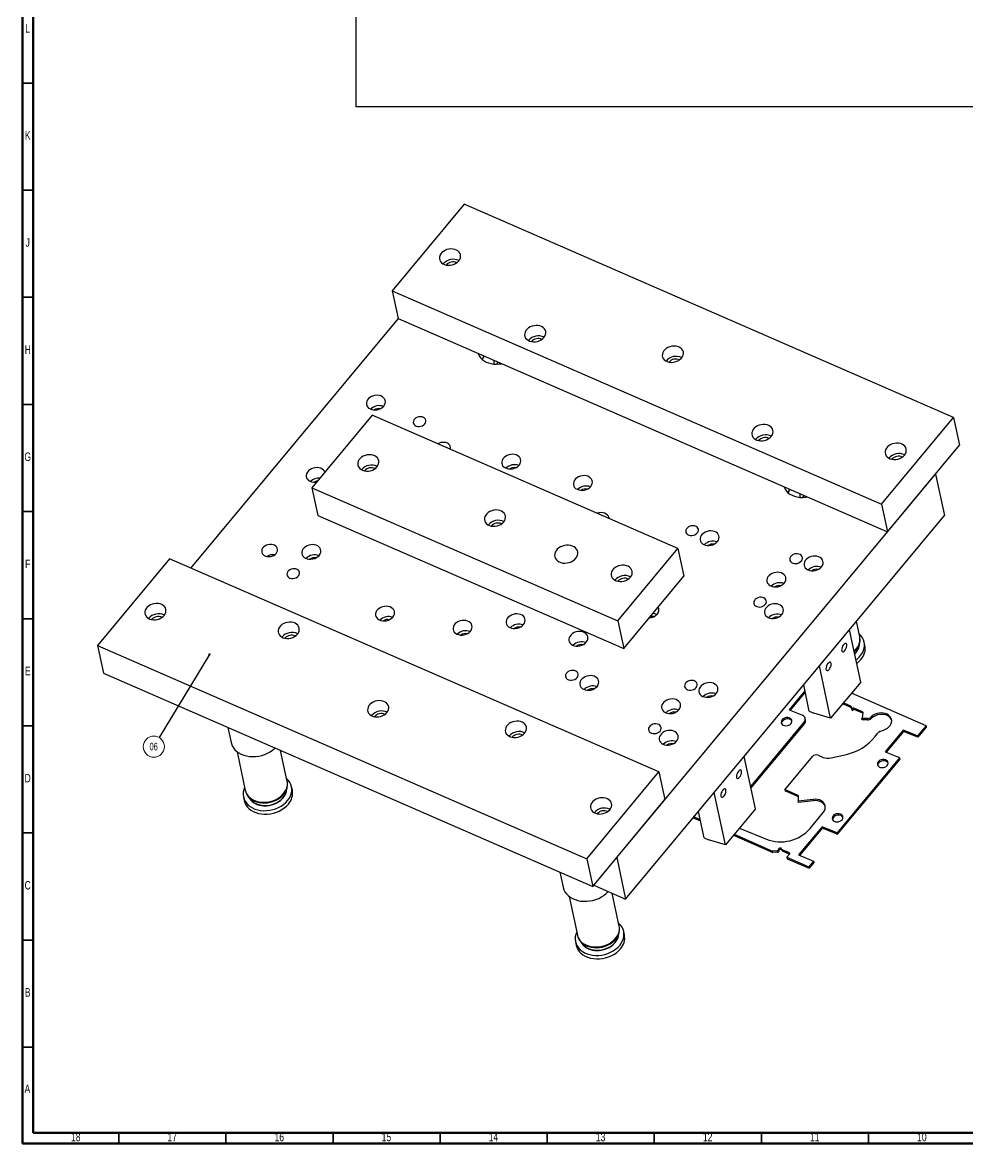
# Model space of a CAD drawing. Header units: millimetres. Extents: x 4 to 895, y 5 to 1495.
# Drawn here: x 5 to 446, y 5 to 528 of the extents above; entities that cross this region are included whole.
import ezdxf

# ---------------------------------------------------------------- set-up
doc = ezdxf.new("R2010")
doc.units = ezdxf.units.MM
doc.styles.add('SLDTEXTSTYLE0', font='TXT', dxfattribs={"width": 0.75})
doc.dimstyles.new('SLDDIMSTYLE1', dxfattribs={"dimtxt": 0.18, "dimasz": 1.016, "dimexe": 0, "dimexo": 0.0625, "dimgap": 0, "dimtad": 0, "dimtih": 1, "dimtoh": 1, "dimdec": 0, "dimrnd": 1e-09, "dimzin": 0, "dimdsep": 46, "dimtxsty": 'Standard', "dimblk1": 'DOT', "dimblk2": 'DOT', "dimsah": 1, "dimcen": 0.09, "dimadec": 0, "dimazin": 0, "dimtfac": 1.016, "dimtdec": 0, "dimtofl": 0, "dimtmove": 0, "dimatfit": 3, "dimldrblk": 'DOT', "dimfxl": 1, "dimfrac": 2, "dimtolj": 1, "dimtzin": 0, "dimarcsym": 0})

# ---------------------------------------------------------------- blocks, each defined once
blk = doc.blocks.new('SW_NOTE_24')
at = {"color": 0, "linetype": 'Continuous', "lineweight": 0}
blk.add_circle((-2.55, -4.23), 4.94, dxfattribs=at)
at = {"color": 0, "linetype": 'Continuous', "lineweight": 0, "insert": (-2.62, -2.42), "char_height": 3.5, "attachment_point": 2, "style": 'SLDTEXTSTYLE0'}
blk.add_mtext('06', dxfattribs=at)
blk = doc.blocks.new('_Dot')
at = {"color": 0, "linetype": 'ByBlock', "lineweight": -2}
blk.add_line((-0.5, 0), (-1, 0), dxfattribs=at)
at = {"color": 0, "linetype": 'ByBlock', "const_width": 0.5}
blk.add_lwpolyline([(-0.25, 0, 1), (0.25, 0, 1)], format="xyb", close=True, dxfattribs=at)

msp = doc.modelspace()

# ---------------------------------------------------------------- linework, layer by layer
at = {"color": 7, "linetype": 'Continuous', "lineweight": 70}
for p, q in [((5, 5), (5, 1495)), ((10, 10), (10, 1490)), ((890, 10), (10, 10)), ((895, 5), (5, 5))]:
    msp.add_line(p, q, dxfattribs=at)
at = {"color": 7, "linetype": 'Continuous', "lineweight": 25}
for p, q in [((160.694, 609.057), (160.694, 489.057)), ((160.694, 489.057), (720.694, 489.057)), ((211.275, 443.484), (177.589, 402.957)), ((439.738, 343.931), (211.275, 443.484)), ((177.589, 402.957), (406.052, 303.404)), ((177.589, 402.957), (180.348, 390.036)), ((180.348, 390.036), (83.632, 273.681)), ((180.348, 390.036), (408.811, 290.484)), ((168.25, 344.92), (140.178, 311.148)), ((311.039, 282.7), (168.25, 344.92)), ((406.052, 303.404), (439.738, 343.931)), ((439.738, 343.931), (442.497, 331.011)), ((408.811, 290.484), (442.497, 331.011)), ((282.487, 138.508), (431.268, 317.502)), ((431.268, 317.502), (435.407, 298.121)), ((140.178, 311.148), (282.967, 248.927)), ((140.178, 311.148), (142.937, 298.227)), ((406.052, 303.404), (408.811, 290.484)), ((142.937, 298.227), (285.726, 236.007)), ((286.625, 119.127), (435.407, 298.121)), ((282.967, 248.927), (311.039, 282.7)), ((311.039, 282.7), (313.798, 269.779)), ((73.723, 277.999), (40.036, 237.472)), ((302.185, 178.446), (73.723, 277.999)), ((285.726, 236.007), (313.798, 269.779)), ((282.967, 248.927), (285.726, 236.007)), ((395.921, 241.577), (394.385, 248.769)), ((396.349, 220.382), (391.125, 244.847)), ((40.036, 237.472), (42.795, 224.551)), ((40.036, 237.472), (268.499, 137.92)), ((395.62, 237.183), (395.94, 238.826)), ((395.94, 238.826), (395.957, 238.918)), ((398.33, 237.478), (397.985, 239.093)), ((382.313, 203.496), (377.089, 227.961)), ((42.795, 224.551), (271.258, 124.999)), ((396.349, 220.382), (382.313, 203.496)), ((370.315, 216.366), (362.9, 207.455)), ((370.453, 215.72), (363.404, 207.249)), ((372.357, 206.801), (369.73, 219.107)), ((426.852, 200.035), (392.044, 215.203)), ((390.868, 209.019), (387.909, 210.227)), ((390.73, 209.665), (388.275, 210.668)), ((391.347, 209.396), (390.73, 209.665)), ((390.868, 209.019), (390.73, 209.665)), ((391.485, 208.75), (391.347, 209.396)), ((362.9, 207.455), (369.135, 204.909)), ((372.357, 206.801), (374.397, 205.912)), ((382.313, 203.496), (374.397, 205.912)), ((391.485, 208.75), (390.868, 209.019)), ((392.505, 208.102), (392.164, 207.692)), ((392.164, 207.692), (392.206, 208.101)), ((392.164, 207.692), (392.302, 207.046)), ((392.643, 207.456), (392.302, 207.046)), ((392.643, 207.456), (392.505, 208.102)), ((397.255, 206.492), (393.193, 208.261)), ((393.331, 207.615), (393.193, 208.261)), ((397.393, 205.846), (393.331, 207.615)), ((397.126, 203.657), (397.467, 206.159)), ((397.393, 205.846), (397.255, 206.492)), ((397.422, 205.832), (397.393, 205.846)), ((401.469, 204.35), (401.079, 204.009)), ((401.607, 203.704), (401.469, 204.35)), ((100.924, 199.222), (102.431, 192.164)), ((369.959, 201.791), (344.988, 171.749)), ((370.097, 201.145), (345.126, 171.103)), ((370.097, 201.145), (369.959, 201.791)), ((370.583, 202.838), (370.445, 203.484)), ((399.455, 203.414), (396.948, 203.389)), ((397.086, 202.743), (396.948, 203.389)), ((399.593, 202.768), (397.086, 202.743)), ((399.593, 202.768), (399.455, 203.414)), ((401.217, 203.363), (401.079, 204.009)), ((401.607, 203.704), (401.217, 203.363)), ((426.852, 200.035), (422.911, 195.294)), ((426.99, 199.389), (423.049, 194.648)), ((426.852, 200.035), (426.99, 199.389)), ((403.053, 194.962), (403.413, 195.452)), ((403.413, 195.452), (404.283, 196.64)), ((405.361, 197.397), (407.07, 197.984)), ((416.207, 198.031), (407.777, 187.9)), ((416.345, 197.385), (408.281, 187.694)), ((422.911, 195.294), (416.207, 198.031)), ((416.345, 197.385), (416.207, 198.031)), ((423.049, 194.648), (416.345, 197.385)), ((423.049, 194.648), (422.911, 195.294)), ((128.605, 174.041), (125.516, 188.506)), ((105.189, 187.926), (109.046, 169.864)), ((347.223, 161.28), (341.999, 185.745)), ((360.876, 170.09), (373.795, 185.616)), ((376.55, 186.255), (378.819, 185.265)), ((382.525, 184.995), (389.668, 186.651)), ((414.457, 185.122), (385.301, 150.047)), ((414.595, 184.476), (385.439, 149.401)), ((407.777, 187.9), (414.011, 185.354)), ((414.457, 185.122), (414.595, 184.476)), ((268.499, 137.92), (302.185, 178.446)), ((302.185, 178.446), (304.944, 165.526)), ((109.046, 169.864), (109.073, 169.746)), ((110.001, 167.571), (110.153, 167.346)), ((128.304, 169.646), (128.624, 171.29)), ((128.624, 171.29), (128.641, 171.382)), ((131.014, 169.942), (130.669, 171.557)), ((333.187, 144.394), (327.963, 168.859)), ((360.876, 170.09), (361.014, 169.444)), ((366.832, 167.622), (361.235, 170.061)), ((361.373, 169.415), (361.235, 170.061)), ((366.97, 166.976), (361.373, 169.415)), ((366.97, 166.976), (366.832, 167.622)), ((108.176, 166.754), (108.521, 165.139)), ((110.153, 167.346), (111.116, 165.976)), ((271.258, 124.999), (304.944, 165.526)), ((374.216, 165.659), (367.212, 164.849)), ((367.35, 164.203), (367.212, 164.849)), ((367.342, 165.13), (367.261, 167.061)), ((374.354, 165.013), (367.35, 164.203)), ((374.354, 165.013), (374.216, 165.659)), ((318.183, 157.093), (321.538, 155.631)), ((318.54, 157.523), (321.4, 156.277)), ((323.231, 147.699), (320.604, 160.005)), ((347.223, 161.28), (333.187, 144.394)), ((372.708, 152.033), (378.899, 159.577)), ((339.698, 152.227), (345.79, 149.74)), ((378.301, 152.877), (367.343, 139.708)), ((378.439, 152.231), (367.847, 139.502)), ((384.931, 150.17), (378.301, 152.877)), ((378.439, 152.231), (378.301, 152.877)), ((385.069, 149.524), (378.439, 152.231)), ((323.231, 147.699), (325.271, 146.81)), ((333.187, 144.394), (325.271, 146.81)), ((336.947, 148.916), (355.337, 140.903)), ((337.304, 149.347), (355.199, 141.549)), ((345.79, 149.74), (347.319, 149.072)), ((347.319, 149.072), (352.302, 147.039)), ((385.069, 149.524), (384.931, 150.17)), ((385.439, 149.401), (385.301, 150.047)), ((357.398, 141.615), (355.199, 141.549)), ((355.337, 140.903), (355.199, 141.549)), ((357.536, 140.969), (357.398, 141.615)), ((357.967, 142.367), (357.931, 142.012)), ((358.069, 141.366), (357.931, 142.012)), ((358.105, 141.721), (357.967, 142.367)), ((358.105, 141.721), (358.069, 141.366)), ((359.456, 142.367), (359.594, 141.721)), ((363.049, 140.659), (359.664, 142.133)), ((359.802, 141.487), (359.664, 142.133)), ((363.099, 140.051), (359.802, 141.487)), ((268.499, 137.92), (271.258, 124.999)), ((282.487, 138.508), (286.625, 119.127)), ((357.536, 140.969), (355.337, 140.903)), ((361.913, 138.623), (363.176, 140.143)), ((361.913, 138.623), (362.051, 137.977)), ((361.913, 138.623), (372.112, 134.179)), ((362.051, 137.977), (372.25, 133.533)), ((367.343, 139.708), (374.334, 136.853)), ((374.334, 136.853), (372.112, 134.179)), ((374.472, 136.207), (372.25, 133.533)), ((374.334, 136.853), (374.472, 136.207)), ((255.952, 131.669), (257.459, 124.611)), ((372.25, 133.533), (372.112, 134.179)), ((271.761, 125.604), (286.625, 119.127)), ((260.217, 120.373), (264.074, 102.311)), ((283.633, 106.487), (280.35, 121.861)), ((264.074, 102.311), (264.101, 102.193)), ((265.029, 100.018), (265.181, 99.792)), ((265.181, 99.792), (266.144, 98.423)), ((283.332, 102.093), (283.652, 103.736)), ((283.652, 103.736), (283.669, 103.828)), ((286.042, 102.389), (285.698, 104.004)), ((263.205, 99.201), (263.55, 97.586))]:
    msp.add_line(p, q, dxfattribs=at)
at = {"color": 7, "linetype": 'Continuous', "lineweight": 35}
for p, q in [((10, 500), (5, 500)), ((10, 450), (5, 450)), ((10, 400), (5, 400)), ((10, 350), (5, 350)), ((10, 300), (5, 300)), ((10, 250), (5, 250)), ((10, 200), (5, 200)), ((10, 150), (5, 150)), ((10, 100), (5, 100)), ((10, 50), (5, 50)), ((50, 10), (50, 5)), ((100, 10), (100, 5)), ((150, 10), (150, 5)), ((200, 10), (200, 5)), ((250, 10), (250, 5)), ((300, 10), (300, 5)), ((350, 10), (350, 5)), ((400, 10), (400, 5))]:
    msp.add_line(p, q, dxfattribs=at)
at = {"color": 8, "linetype": 'Continuous', "lineweight": 25}
msp.add_line((363.162, 140.127), (363.049, 140.659), dxfattribs=at)
at = {"color": 7, "linetype": 'Continuous', "lineweight": 25, "flags": 128}
for points in [[(208.711, 416.998), (209.169, 417.67), (209.462, 418.381), (209.581, 419.106), (209.521, 419.82), (209.285, 420.496), (208.88, 421.11), (208.321, 421.639), (207.63, 422.065), (206.83, 422.372), (205.95, 422.549), (205.023, 422.59), (204.081, 422.493), (203.16, 422.261), (202.292, 421.904), (201.508, 421.433), (200.837, 420.867), (200.303, 420.225), (199.926, 419.53), (199.719, 418.809), (199.689, 418.086), (199.838, 417.388), (200.161, 416.74), (200.644, 416.166), (201.272, 415.686), (202.022, 415.318), (202.865, 415.075), (203.773, 414.965), (204.711, 414.994), (205.647, 415.159), (206.546, 415.455), (207.376, 415.87), (208.106, 416.391), (208.711, 416.998)], [(248.479, 381.268), (248.936, 381.939), (249.23, 382.65), (249.349, 383.376), (249.289, 384.089), (249.052, 384.765), (248.647, 385.379), (248.089, 385.908), (247.397, 386.334), (246.597, 386.641), (245.717, 386.818), (244.79, 386.859), (243.849, 386.762), (242.927, 386.531), (242.059, 386.173), (241.275, 385.703), (240.604, 385.136), (240.071, 384.494), (239.694, 383.8), (239.486, 383.078), (239.457, 382.355), (239.606, 381.657), (239.928, 381.01), (240.412, 380.435), (241.04, 379.956), (241.789, 379.588), (242.633, 379.344), (243.54, 379.235), (244.479, 379.263), (245.414, 379.428), (246.313, 379.724), (247.143, 380.14), (247.874, 380.661), (248.479, 381.268)], [(312.743, 371.666), (313.201, 372.338), (313.494, 373.049), (313.613, 373.774), (313.553, 374.488), (313.317, 375.164), (312.912, 375.778), (312.353, 376.307), (311.662, 376.733), (310.862, 377.04), (309.982, 377.217), (309.055, 377.258), (308.113, 377.161), (307.192, 376.929), (306.324, 376.572), (305.54, 376.101), (304.869, 375.535), (304.336, 374.893), (303.958, 374.198), (303.751, 373.477), (303.721, 372.754), (303.87, 372.056), (304.193, 371.408), (304.676, 370.834), (305.304, 370.354), (306.054, 369.986), (306.897, 369.743), (307.805, 369.634), (308.743, 369.662), (309.679, 369.827), (310.578, 370.123), (311.408, 370.539), (312.138, 371.059), (312.743, 371.666)], [(217.788, 373.722), (217.84, 373.573), (218.273, 372.656), (218.868, 371.806), (219.616, 371.038), (220.502, 370.367), (221.512, 369.804), (222.626, 369.36), (223.826, 369.041), (225.089, 368.855), (226.393, 368.804), (227.716, 368.889), (228.582, 369.018)], [(219.672, 370.989), (219.954, 371.675), (220.454, 372.56)], [(228.117, 369.221), (227.605, 368.913), (227.549, 368.871)], [(173.67, 349.242), (174.104, 349.886), (174.369, 350.57), (174.455, 351.265), (174.359, 351.942), (174.085, 352.575), (173.643, 353.136), (173.052, 353.604), (172.336, 353.958), (171.524, 354.185), (170.65, 354.275), (169.749, 354.224), (168.858, 354.035), (168.014, 353.716), (167.251, 353.278), (166.601, 352.741), (166.09, 352.126), (165.739, 351.458), (165.562, 350.765), (165.567, 350.076), (165.753, 349.417), (166.113, 348.817), (166.632, 348.3), (167.289, 347.887), (168.057, 347.595), (168.904, 347.436), (169.797, 347.416), (170.697, 347.536), (171.569, 347.792), (172.376, 348.173), (173.086, 348.663), (173.67, 349.242)], [(192.845, 340.886), (193.187, 341.424), (193.353, 341.994), (193.334, 342.563), (193.131, 343.092), (192.755, 343.55), (192.232, 343.908), (191.593, 344.143), (190.879, 344.241), (190.134, 344.194), (189.407, 344.007), (188.741, 343.691), (188.18, 343.265), (187.757, 342.757), (187.501, 342.199), (187.427, 341.625), (187.539, 341.072), (187.831, 340.574), (188.284, 340.162), (188.87, 339.864), (189.551, 339.696), (190.286, 339.671), (191.028, 339.788), (191.731, 340.042), (192.349, 340.416), (192.845, 340.886)], [(354.55, 335.047), (355.008, 335.718), (355.302, 336.43), (355.421, 337.155), (355.361, 337.869), (355.124, 338.545), (354.719, 339.158), (354.161, 339.688), (353.469, 340.114), (352.669, 340.421), (351.789, 340.598), (350.862, 340.638), (349.921, 340.541), (348.999, 340.31), (348.131, 339.952), (347.347, 339.482), (346.676, 338.915), (346.143, 338.273), (345.765, 337.579), (345.558, 336.857), (345.529, 336.134), (345.678, 335.437), (346, 334.789), (346.484, 334.215), (347.112, 333.735), (347.861, 333.367), (348.705, 333.124), (349.612, 333.014), (350.551, 333.043), (351.486, 333.208), (352.385, 333.503), (353.215, 333.919), (353.945, 334.44), (354.55, 335.047)], [(204.71, 329.032), (204.789, 329.31), (204.838, 329.928), (204.713, 330.524), (204.421, 331.07), (203.975, 331.54), (203.395, 331.913), (202.71, 332.172), (201.951, 332.303), (201.153, 332.301), (200.354, 332.166), (199.591, 331.905), (198.933, 331.55)], [(416.775, 326.334), (417.233, 327.006), (417.526, 327.717), (417.645, 328.443), (417.585, 329.156), (417.349, 329.832), (416.944, 330.446), (416.386, 330.975), (415.694, 331.401), (414.894, 331.708), (414.014, 331.885), (413.087, 331.926), (412.146, 331.829), (411.224, 331.597), (410.356, 331.24), (409.572, 330.769), (408.901, 330.203), (408.368, 329.561), (407.99, 328.866), (407.783, 328.145), (407.754, 327.422), (407.903, 326.724), (408.225, 326.076), (408.709, 325.502), (409.336, 325.022), (410.086, 324.654), (410.929, 324.411), (411.837, 324.302), (412.775, 324.33), (413.711, 324.495), (414.61, 324.791), (415.44, 325.207), (416.17, 325.727), (416.775, 326.334)], [(170.532, 320.923), (170.99, 321.594), (171.284, 322.305), (171.403, 323.031), (171.343, 323.745), (171.106, 324.421), (170.701, 325.034), (170.143, 325.564), (169.451, 325.99), (168.651, 326.297), (167.771, 326.474), (166.844, 326.514), (165.903, 326.417), (164.981, 326.186), (164.113, 325.828), (163.329, 325.358), (162.658, 324.791), (162.125, 324.149), (161.747, 323.455), (161.54, 322.733), (161.511, 322.01), (161.66, 321.312), (161.982, 320.665), (162.466, 320.091), (163.094, 319.611), (163.843, 319.243), (164.687, 319), (165.594, 318.89), (166.533, 318.918), (167.468, 319.084), (168.367, 319.379), (169.197, 319.795), (169.928, 320.316), (170.532, 320.923)], [(236.905, 321.687), (237.339, 322.332), (237.604, 323.015), (237.691, 323.71), (237.595, 324.388), (237.32, 325.02), (236.878, 325.581), (236.287, 326.049), (235.571, 326.404), (234.759, 326.63), (233.885, 326.72), (232.984, 326.67), (232.093, 326.481), (231.249, 326.161), (230.487, 325.723), (229.836, 325.186), (229.325, 324.571), (228.974, 323.904), (228.797, 323.211), (228.802, 322.521), (228.988, 321.863), (229.348, 321.263), (229.868, 320.745), (230.524, 320.332), (231.292, 320.04), (232.14, 319.881), (233.032, 319.861), (233.932, 319.982), (234.804, 320.237), (235.612, 320.618), (236.322, 321.108), (236.905, 321.687)], [(146.209, 318.404), (146.013, 318.802), (145.571, 319.364), (144.98, 319.831), (144.264, 320.186), (143.452, 320.413), (142.578, 320.503), (141.677, 320.452), (140.786, 320.263), (139.942, 319.943), (139.18, 319.506), (138.529, 318.968), (138.018, 318.353), (137.667, 317.686), (137.49, 316.993), (137.495, 316.303), (137.681, 315.645), (138.041, 315.045), (138.56, 314.528), (139.217, 314.115), (139.985, 313.822), (140.833, 313.663), (141.725, 313.643), (142.303, 313.705)], [(270.31, 311.731), (270.744, 312.376), (271.009, 313.06), (271.095, 313.754), (270.999, 314.432), (270.725, 315.064), (270.283, 315.626), (269.692, 316.093), (268.976, 316.448), (268.164, 316.675), (267.29, 316.765), (266.389, 316.714), (265.498, 316.525), (264.654, 316.205), (263.892, 315.768), (263.241, 315.23), (262.73, 314.615), (262.379, 313.948), (262.202, 313.255), (262.207, 312.565), (262.393, 311.907), (262.753, 311.307), (263.272, 310.79), (263.929, 310.377), (264.697, 310.084), (265.545, 309.925), (266.437, 309.905), (267.337, 310.026), (268.209, 310.282), (269.016, 310.662), (269.727, 311.152), (270.31, 311.731)], [(360.577, 311.502), (360.629, 311.353), (361.062, 310.436), (361.657, 309.585), (362.405, 308.818), (363.291, 308.147), (364.301, 307.584), (365.415, 307.139), (366.615, 306.821), (367.878, 306.635), (369.183, 306.584), (370.505, 306.669), (371.371, 306.798)], [(362.462, 308.769), (362.743, 309.454), (363.243, 310.34)], [(370.906, 307.001), (370.394, 306.693), (370.339, 306.651)], [(229.688, 295.146), (230.146, 295.817), (230.439, 296.529), (230.558, 297.254), (230.498, 297.968), (230.261, 298.644), (229.857, 299.257), (229.298, 299.787), (228.606, 300.213), (227.806, 300.52), (226.927, 300.697), (226, 300.737), (225.058, 300.64), (224.137, 300.409), (223.268, 300.051), (222.485, 299.581), (221.814, 299.014), (221.28, 298.372), (220.903, 297.678), (220.696, 296.956), (220.666, 296.233), (220.815, 295.536), (221.137, 294.888), (221.621, 294.314), (222.249, 293.834), (222.998, 293.466), (223.842, 293.223), (224.75, 293.113), (225.688, 293.142), (226.624, 293.307), (227.523, 293.602), (228.352, 294.018), (229.083, 294.539), (229.688, 295.146)], [(278.987, 296.666), (278.897, 297.189), (278.622, 297.822), (278.18, 298.383), (277.589, 298.851), (276.873, 299.205), (276.061, 299.432), (275.187, 299.522), (274.286, 299.471), (273.395, 299.282), (273.157, 299.207)], [(320.082, 290.043), (320.424, 290.58), (320.591, 291.151), (320.572, 291.719), (320.368, 292.249), (319.993, 292.707), (319.469, 293.065), (318.83, 293.3), (318.116, 293.397), (317.372, 293.351), (316.644, 293.164), (315.979, 292.847), (315.417, 292.422), (314.995, 291.914), (314.739, 291.355), (314.664, 290.782), (314.777, 290.228), (315.068, 289.73), (315.522, 289.319), (316.107, 289.02), (316.789, 288.853), (317.524, 288.827), (318.266, 288.945), (318.968, 289.199), (319.587, 289.573), (320.082, 290.043)], [(329.466, 285.954), (329.899, 286.599), (330.165, 287.283), (330.251, 287.977), (330.155, 288.655), (329.88, 289.287), (329.438, 289.849), (328.847, 290.316), (328.131, 290.671), (327.32, 290.898), (326.445, 290.988), (325.544, 290.937), (324.654, 290.748), (323.81, 290.428), (323.047, 289.991), (322.397, 289.453), (321.886, 288.838), (321.534, 288.171), (321.358, 287.478), (321.362, 286.788), (321.549, 286.13), (321.909, 285.53), (322.428, 285.013), (323.085, 284.6), (323.853, 284.307), (324.7, 284.148), (325.592, 284.128), (326.493, 284.249), (327.364, 284.505), (328.172, 284.885), (328.882, 285.375), (329.466, 285.954)], [(123.468, 280.488), (123.849, 281.063), (124.069, 281.675), (124.118, 282.293), (123.994, 282.888), (123.702, 283.434), (123.255, 283.905), (122.676, 284.278), (121.991, 284.536), (121.232, 284.668), (120.434, 284.666), (119.635, 284.531), (118.872, 284.269), (118.181, 283.893), (117.594, 283.42), (117.139, 282.873), (116.836, 282.276), (116.701, 281.658), (116.739, 281.047), (116.949, 280.473), (117.32, 279.962), (117.836, 279.537), (118.472, 279.22), (119.198, 279.024), (119.981, 278.959), (120.784, 279.027), (121.57, 279.227), (122.301, 279.547), (122.944, 279.974), (123.468, 280.488)], [(143.539, 279.563), (143.973, 280.207), (144.238, 280.891), (144.324, 281.586), (144.228, 282.263), (143.954, 282.896), (143.512, 283.457), (142.921, 283.925), (142.205, 284.279), (141.393, 284.506), (140.519, 284.596), (139.618, 284.545), (138.727, 284.356), (137.883, 284.037), (137.12, 283.599), (136.47, 283.062), (135.959, 282.447), (135.608, 281.779), (135.431, 281.086), (135.436, 280.397), (135.622, 279.738), (135.982, 279.138), (136.501, 278.621), (137.158, 278.208), (137.926, 277.916), (138.773, 277.757), (139.665, 277.737), (140.566, 277.857), (141.438, 278.113), (142.245, 278.494), (142.955, 278.984), (143.539, 279.563)], [(263.37, 278.169), (263.849, 278.864), (264.169, 279.599), (264.318, 280.351), (264.293, 281.096), (264.094, 281.81), (263.728, 282.469), (263.206, 283.053), (262.544, 283.543), (261.766, 283.923), (260.894, 284.181), (259.958, 284.309), (258.987, 284.302), (258.013, 284.161), (257.067, 283.89), (256.179, 283.498), (255.378, 282.998), (254.689, 282.405), (254.136, 281.739), (253.735, 281.021), (253.499, 280.274), (253.436, 279.523), (253.549, 278.791), (253.833, 278.101), (254.279, 277.477), (254.873, 276.938), (255.596, 276.501), (256.425, 276.181), (257.332, 275.987), (258.289, 275.926), (259.266, 276.001), (260.23, 276.208), (261.151, 276.54), (261.999, 276.988), (262.746, 277.537), (263.37, 278.169)], [(368.648, 276.932), (368.99, 277.469), (369.156, 278.04), (369.137, 278.608), (368.934, 279.138), (368.558, 279.596), (368.035, 279.954), (367.396, 280.189), (366.682, 280.286), (365.937, 280.239), (365.21, 280.052), (364.544, 279.736), (363.983, 279.31), (363.56, 278.802), (363.304, 278.244), (363.23, 277.67), (363.342, 277.117), (363.634, 276.619), (364.087, 276.208), (364.673, 275.909), (365.354, 275.741), (366.089, 275.716), (366.831, 275.834), (367.534, 276.087), (368.152, 276.461), (368.648, 276.932)], [(378.057, 274.212), (378.491, 274.856), (378.756, 275.54), (378.842, 276.235), (378.746, 276.912), (378.472, 277.545), (378.03, 278.106), (377.439, 278.574), (376.723, 278.928), (375.911, 279.155), (375.037, 279.245), (374.136, 279.194), (373.245, 279.005), (372.401, 278.685), (371.639, 278.248), (370.988, 277.711), (370.477, 277.096), (370.126, 276.428), (369.949, 275.735), (369.954, 275.046), (370.14, 274.387), (370.5, 273.787), (371.019, 273.27), (371.676, 272.857), (372.444, 272.565), (373.292, 272.405), (374.184, 272.386), (375.084, 272.506), (375.956, 272.762), (376.763, 273.143), (377.474, 273.632), (378.057, 274.212)], [(133.894, 269.964), (134.236, 270.502), (134.402, 271.072), (134.383, 271.64), (134.179, 272.17), (133.804, 272.628), (133.28, 272.986), (132.642, 273.221), (131.928, 273.318), (131.183, 273.272), (130.455, 273.085), (129.79, 272.769), (129.228, 272.343), (128.806, 271.835), (128.55, 271.277), (128.475, 270.703), (128.588, 270.149), (128.88, 269.652), (129.333, 269.24), (129.918, 268.942), (130.6, 268.774), (131.335, 268.748), (132.077, 268.866), (132.779, 269.12), (133.398, 269.494), (133.894, 269.964)], [(288.844, 269.369), (289.301, 270.04), (289.595, 270.752), (289.714, 271.477), (289.654, 272.191), (289.417, 272.867), (289.012, 273.48), (288.454, 274.01), (287.762, 274.436), (286.962, 274.743), (286.082, 274.92), (285.155, 274.96), (284.214, 274.863), (283.292, 274.632), (282.424, 274.274), (281.64, 273.804), (280.969, 273.237), (280.436, 272.595), (280.059, 271.901), (279.851, 271.179), (279.822, 270.456), (279.971, 269.759), (280.293, 269.111), (280.777, 268.537), (281.405, 268.057), (282.154, 267.689), (282.998, 267.446), (283.905, 267.336), (284.844, 267.365), (285.779, 267.53), (286.678, 267.825), (287.508, 268.241), (288.239, 268.762), (288.844, 269.369)], [(360.634, 266.622), (361.068, 267.267), (361.333, 267.95), (361.419, 268.645), (361.323, 269.323), (361.049, 269.955), (360.607, 270.517), (360.016, 270.984), (359.3, 271.339), (358.488, 271.566), (357.614, 271.656), (356.713, 271.605), (355.822, 271.416), (354.978, 271.096), (354.215, 270.659), (353.565, 270.121), (353.054, 269.506), (352.703, 268.839), (352.526, 268.146), (352.531, 267.456), (352.717, 266.798), (353.077, 266.198), (353.596, 265.681), (354.253, 265.267), (355.021, 264.975), (355.868, 264.816), (356.761, 264.796), (357.661, 264.917), (358.533, 265.172), (359.34, 265.553), (360.05, 266.043), (360.634, 266.622)], [(71.158, 251.513), (71.616, 252.185), (71.91, 252.896), (72.029, 253.622), (71.969, 254.335), (71.732, 255.011), (71.327, 255.625), (70.769, 256.154), (70.077, 256.58), (69.277, 256.887), (68.397, 257.064), (67.47, 257.105), (66.529, 257.008), (65.607, 256.776), (64.739, 256.419), (63.955, 255.948), (63.284, 255.382), (62.751, 254.74), (62.373, 254.045), (62.166, 253.324), (62.137, 252.601), (62.286, 251.903), (62.608, 251.255), (63.092, 250.681), (63.72, 250.201), (64.469, 249.833), (65.313, 249.59), (66.22, 249.481), (67.159, 249.509), (68.094, 249.674), (68.993, 249.97), (69.823, 250.386), (70.553, 250.906), (71.158, 251.513)], [(351.805, 256.668), (352.147, 257.206), (352.313, 257.776), (352.294, 258.344), (352.09, 258.874), (351.715, 259.332), (351.191, 259.69), (350.553, 259.925), (349.839, 260.022), (349.094, 259.976), (348.366, 259.789), (347.701, 259.472), (347.139, 259.047), (346.717, 258.539), (346.461, 257.981), (346.386, 257.407), (346.499, 256.853), (346.791, 256.355), (347.244, 255.944), (347.829, 255.645), (348.511, 255.478), (349.246, 255.452), (349.988, 255.57), (350.69, 255.824), (351.309, 256.198), (351.805, 256.668)], [(359.53, 251.922), (359.963, 252.566), (360.229, 253.25), (360.315, 253.945), (360.219, 254.622), (359.944, 255.255), (359.502, 255.816), (358.911, 256.284), (358.195, 256.638), (357.384, 256.865), (356.509, 256.955), (355.608, 256.905), (354.718, 256.715), (353.874, 256.396), (353.111, 255.958), (352.461, 255.421), (351.95, 254.806), (351.598, 254.138), (351.422, 253.445), (351.426, 252.756), (351.613, 252.097), (351.973, 251.497), (352.492, 250.98), (353.149, 250.567), (353.917, 250.275), (354.764, 250.116), (355.656, 250.096), (356.557, 250.216), (357.428, 250.472), (358.236, 250.853), (358.946, 251.343), (359.53, 251.922)], [(177.954, 250.765), (178.388, 251.409), (178.653, 252.093), (178.739, 252.788), (178.643, 253.465), (178.369, 254.098), (177.927, 254.659), (177.336, 255.127), (176.62, 255.481), (175.808, 255.708), (174.934, 255.798), (174.033, 255.748), (173.142, 255.559), (172.298, 255.239), (171.536, 254.801), (170.885, 254.264), (170.374, 253.649), (170.023, 252.981), (169.846, 252.289), (169.851, 251.599), (170.037, 250.941), (170.397, 250.34), (170.916, 249.823), (171.573, 249.41), (172.341, 249.118), (173.189, 248.959), (174.081, 248.939), (174.981, 249.059), (175.853, 249.315), (176.66, 249.696), (177.371, 250.186), (177.954, 250.765)], [(238.907, 247.207), (239.34, 247.852), (239.605, 248.536), (239.692, 249.23), (239.596, 249.908), (239.321, 250.54), (238.879, 251.102), (238.288, 251.569), (237.572, 251.924), (236.76, 252.151), (235.886, 252.241), (234.985, 252.19), (234.095, 252.001), (233.251, 251.681), (232.488, 251.244), (231.838, 250.706), (231.326, 250.091), (230.975, 249.424), (230.798, 248.731), (230.803, 248.041), (230.99, 247.383), (231.35, 246.783), (231.869, 246.266), (232.526, 245.853), (233.294, 245.56), (234.141, 245.401), (235.033, 245.381), (235.933, 245.502), (236.805, 245.758), (237.613, 246.138), (238.323, 246.628), (238.907, 247.207)], [(133.383, 242.801), (133.841, 243.472), (134.134, 244.183), (134.253, 244.909), (134.193, 245.623), (133.957, 246.298), (133.552, 246.912), (132.994, 247.442), (132.302, 247.867), (131.502, 248.174), (130.622, 248.352), (129.695, 248.392), (128.754, 248.295), (127.832, 248.064), (126.964, 247.706), (126.18, 247.236), (125.509, 246.669), (124.976, 246.027), (124.598, 245.333), (124.391, 244.611), (124.362, 243.888), (124.511, 243.19), (124.833, 242.543), (125.317, 241.969), (125.944, 241.489), (126.694, 241.121), (127.537, 240.877), (128.445, 240.768), (129.383, 240.796), (130.319, 240.961), (131.218, 241.257), (132.048, 241.673), (132.778, 242.194), (133.383, 242.801)], [(214.166, 244.186), (214.6, 244.831), (214.865, 245.515), (214.952, 246.21), (214.855, 246.887), (214.581, 247.519), (214.139, 248.081), (213.548, 248.549), (212.832, 248.903), (212.02, 249.13), (211.146, 249.22), (210.245, 249.169), (209.354, 248.98), (208.51, 248.66), (207.748, 248.223), (207.097, 247.686), (206.586, 247.071), (206.235, 246.403), (206.058, 245.71), (206.063, 245.02), (206.249, 244.362), (206.609, 243.762), (207.128, 243.245), (207.785, 242.832), (208.553, 242.54), (209.401, 242.38), (210.293, 242.361), (211.193, 242.481), (212.065, 242.737), (212.872, 243.117), (213.583, 243.607), (214.166, 244.186)], [(268.232, 239.029), (268.665, 239.674), (268.931, 240.358), (269.017, 241.052), (268.921, 241.73), (268.646, 242.362), (268.205, 242.924), (267.613, 243.391), (266.897, 243.746), (266.086, 243.973), (265.211, 244.063), (264.311, 244.012), (263.42, 243.823), (262.576, 243.503), (261.813, 243.066), (261.163, 242.528), (260.652, 241.913), (260.3, 241.246), (260.124, 240.553), (260.129, 239.863), (260.315, 239.205), (260.675, 238.605), (261.194, 238.088), (261.851, 237.675), (262.619, 237.382), (263.466, 237.223), (264.358, 237.203), (265.259, 237.324), (266.13, 237.58), (266.938, 237.96), (267.648, 238.45), (268.232, 239.029)], [(396.122, 232.603), (396.858, 233.609), (397.433, 234.663), (397.84, 235.75), (398.072, 236.851), (398.125, 237.95), (397.999, 239.029), (397.695, 240.071), (397.218, 241.059), (396.576, 241.979), (395.779, 242.816), (395.628, 242.95)], [(388.965, 235.136), (389.303, 235.62), (389.586, 236.183), (389.787, 236.775), (389.889, 237.344), (389.883, 237.838), (389.77, 238.214), (389.558, 238.439), (389.268, 238.492), (388.925, 238.369), (388.56, 238.081), (388.204, 237.653), (387.89, 237.123), (387.645, 236.539), (387.492, 235.953), (387.443, 235.415), (387.504, 234.975), (387.668, 234.671), (387.922, 234.531), (388.242, 234.566), (388.6, 234.774), (388.965, 235.136)], [(263.939, 222.498), (264.281, 223.036), (264.447, 223.606), (264.428, 224.174), (264.224, 224.704), (263.849, 225.162), (263.325, 225.52), (262.687, 225.755), (261.973, 225.852), (261.228, 225.806), (260.5, 225.619), (259.835, 225.302), (259.273, 224.877), (258.851, 224.369), (258.595, 223.811), (258.52, 223.237), (258.633, 222.683), (258.924, 222.185), (259.378, 221.774), (259.963, 221.475), (260.645, 221.308), (261.38, 221.282), (262.122, 221.4), (262.824, 221.654), (263.443, 222.028), (263.939, 222.498)], [(381.666, 226.355), (382.005, 226.84), (382.287, 227.403), (382.488, 227.995), (382.591, 228.563), (382.585, 229.057), (382.471, 229.433), (382.26, 229.658), (381.969, 229.711), (381.626, 229.588), (381.261, 229.3), (380.905, 228.872), (380.591, 228.342), (380.347, 227.758), (380.193, 227.172), (380.145, 226.634), (380.205, 226.194), (380.369, 225.891), (380.623, 225.75), (380.943, 225.785), (381.301, 225.993), (381.666, 226.355)], [(273.322, 218.409), (273.755, 219.054), (274.021, 219.738), (274.107, 220.433), (274.011, 221.11), (273.736, 221.743), (273.295, 222.304), (272.703, 222.772), (271.987, 223.126), (271.176, 223.353), (270.301, 223.443), (269.4, 223.392), (268.51, 223.203), (267.666, 222.883), (266.903, 222.446), (266.253, 221.909), (265.742, 221.294), (265.39, 220.626), (265.214, 219.933), (265.218, 219.243), (265.405, 218.585), (265.765, 217.985), (266.284, 217.468), (266.941, 217.055), (267.709, 216.763), (268.556, 216.603), (269.448, 216.584), (270.349, 216.704), (271.22, 216.96), (272.028, 217.34), (272.738, 217.83), (273.322, 218.409)], [(319.522, 217.83), (319.864, 218.367), (320.03, 218.938), (320.011, 219.506), (319.808, 220.036), (319.432, 220.494), (318.909, 220.852), (318.27, 221.087), (317.556, 221.184), (316.811, 221.138), (316.084, 220.95), (315.418, 220.634), (314.857, 220.209), (314.434, 219.701), (314.178, 219.142), (314.104, 218.568), (314.216, 218.015), (314.508, 217.517), (314.961, 217.106), (315.547, 216.807), (316.229, 216.64), (316.963, 216.614), (317.705, 216.732), (318.408, 216.986), (319.026, 217.359), (319.522, 217.83)], [(328.931, 215.11), (329.365, 215.754), (329.63, 216.438), (329.717, 217.133), (329.62, 217.81), (329.346, 218.443), (328.904, 219.004), (328.313, 219.472), (327.597, 219.826), (326.785, 220.053), (325.911, 220.143), (325.01, 220.093), (324.119, 219.904), (323.275, 219.584), (322.513, 219.146), (321.862, 218.609), (321.351, 217.994), (321, 217.326), (320.823, 216.634), (320.828, 215.944), (321.014, 215.285), (321.374, 214.685), (321.893, 214.168), (322.55, 213.755), (323.318, 213.463), (324.166, 213.304), (325.058, 213.284), (325.958, 213.404), (326.83, 213.66), (327.637, 214.041), (328.348, 214.531), (328.931, 215.11)], [(175.191, 206.182), (175.648, 206.853), (175.942, 207.564), (176.061, 208.29), (176.001, 209.003), (175.764, 209.679), (175.359, 210.293), (174.801, 210.822), (174.109, 211.248), (173.309, 211.555), (172.429, 211.732), (171.502, 211.773), (170.561, 211.676), (169.639, 211.444), (168.771, 211.087), (167.987, 210.616), (167.317, 210.05), (166.783, 209.408), (166.406, 208.713), (166.198, 207.992), (166.169, 207.269), (166.318, 206.571), (166.64, 205.923), (167.124, 205.349), (167.752, 204.869), (168.501, 204.501), (169.345, 204.258), (170.252, 204.149), (171.191, 204.177), (172.126, 204.342), (173.025, 204.638), (173.855, 205.054), (174.586, 205.575), (175.191, 206.182)], [(311.508, 207.52), (311.942, 208.165), (312.207, 208.849), (312.293, 209.543), (312.197, 210.221), (311.923, 210.853), (311.481, 211.415), (310.89, 211.882), (310.174, 212.237), (309.362, 212.464), (308.488, 212.554), (307.587, 212.503), (306.696, 212.314), (305.852, 211.994), (305.089, 211.557), (304.439, 211.02), (303.928, 210.405), (303.577, 209.737), (303.4, 209.044), (303.405, 208.354), (303.591, 207.696), (303.951, 207.096), (304.47, 206.579), (305.127, 206.166), (305.895, 205.874), (306.742, 205.714), (307.635, 205.694), (308.535, 205.815), (309.407, 206.071), (310.214, 206.451), (310.924, 206.941), (311.508, 207.52)], [(407.07, 197.984), (407.973, 198.365), (408.791, 198.859), (409.497, 199.448), (410.068, 200.114), (410.485, 200.834), (410.735, 201.585), (410.81, 202.343), (410.706, 203.083), (410.429, 203.781), (409.986, 204.413), (409.391, 204.96), (408.666, 205.403), (407.832, 205.728), (406.918, 205.924), (405.953, 205.986), (404.969, 205.91), (403.997, 205.699), (403.071, 205.361), (402.219, 204.906), (401.469, 204.35)], [(410.793, 202.609), (410.567, 203.135), (410.123, 203.767), (409.529, 204.314), (408.804, 204.757), (407.97, 205.082), (407.056, 205.278), (406.091, 205.34), (405.107, 205.264), (404.135, 205.053), (403.209, 204.715), (402.357, 204.26), (401.607, 203.704)], [(239.455, 196.58), (239.913, 197.251), (240.206, 197.963), (240.325, 198.688), (240.265, 199.402), (240.029, 200.078), (239.624, 200.691), (239.066, 201.221), (238.374, 201.647), (237.574, 201.954), (236.694, 202.131), (235.767, 202.171), (234.826, 202.074), (233.904, 201.843), (233.036, 201.485), (232.252, 201.015), (231.581, 200.449), (231.048, 199.806), (230.67, 199.112), (230.463, 198.39), (230.433, 197.668), (230.582, 196.97), (230.905, 196.322), (231.389, 195.748), (232.016, 195.268), (232.766, 194.9), (233.609, 194.657), (234.517, 194.547), (235.455, 194.576), (236.391, 194.741), (237.29, 195.036), (238.12, 195.452), (238.85, 195.973), (239.455, 196.58)], [(302.679, 197.566), (303.021, 198.104), (303.187, 198.675), (303.168, 199.243), (302.965, 199.772), (302.589, 200.231), (302.066, 200.588), (301.427, 200.823), (300.713, 200.921), (299.968, 200.874), (299.241, 200.687), (298.575, 200.371), (298.013, 199.945), (297.591, 199.437), (297.335, 198.879), (297.26, 198.305), (297.373, 197.752), (297.665, 197.254), (298.118, 196.842), (298.704, 196.544), (299.385, 196.376), (300.12, 196.351), (300.862, 196.468), (301.564, 196.722), (302.183, 197.096), (302.679, 197.566)], [(363.815, 201.051), (364.121, 201.545), (364.252, 202.068), (364.197, 202.583), (363.961, 203.05), (363.562, 203.436), (363.028, 203.712), (362.4, 203.857), (361.725, 203.86), (361.051, 203.722), (360.43, 203.452), (359.907, 203.07), (359.521, 202.606), (359.3, 202.093), (359.262, 201.569), (359.408, 201.073), (359.729, 200.642), (360.2, 200.309), (360.786, 200.096), (361.444, 200.022), (362.125, 200.09), (362.778, 200.296), (363.356, 200.624), (363.815, 201.051)], [(364.255, 202.145), (364.099, 202.404), (363.7, 202.79), (363.166, 203.066), (362.538, 203.21), (361.863, 203.214), (361.189, 203.076), (360.568, 202.806), (360.045, 202.424), (359.658, 201.96), (359.438, 201.447), (359.392, 201.107)], [(310.404, 192.82), (310.837, 193.465), (311.103, 194.148), (311.189, 194.843), (311.093, 195.521), (310.818, 196.153), (310.377, 196.715), (309.785, 197.182), (309.069, 197.537), (308.258, 197.763), (307.383, 197.853), (306.482, 197.803), (305.592, 197.614), (304.748, 197.294), (303.985, 196.856), (303.335, 196.319), (302.824, 195.704), (302.472, 195.037), (302.296, 194.344), (302.3, 193.654), (302.487, 192.996), (302.847, 192.396), (303.366, 191.878), (304.023, 191.465), (304.791, 191.173), (305.638, 191.014), (306.53, 190.994), (307.431, 191.115), (308.302, 191.37), (309.11, 191.751), (309.82, 192.241), (310.404, 192.82)], [(102.431, 192.164), (102.533, 191.75), (102.916, 190.722), (103.466, 189.753), (104.175, 188.858), (105.033, 188.051), (106.027, 187.343), (107.142, 186.746), (108.36, 186.268), (109.663, 185.917), (111.032, 185.699), (112.446, 185.615), (113.883, 185.668), (115.321, 185.858), (116.739, 186.18), (118.116, 186.63), (119.429, 187.201), (120.661, 187.886), (121.791, 188.672), (122.802, 189.549), (122.901, 189.645)], [(408.691, 181.496), (408.998, 181.99), (409.128, 182.513), (409.074, 183.028), (408.838, 183.495), (408.438, 183.881), (407.905, 184.157), (407.277, 184.302), (406.601, 184.305), (405.928, 184.167), (405.306, 183.897), (404.783, 183.516), (404.397, 183.051), (404.177, 182.538), (404.138, 182.014), (404.285, 181.518), (404.606, 181.087), (405.076, 180.754), (405.662, 180.541), (406.32, 180.467), (407.001, 180.535), (407.655, 180.741), (408.233, 181.069), (408.691, 181.496)], [(409.132, 182.59), (408.976, 182.849), (408.576, 183.235), (408.043, 183.511), (407.415, 183.656), (406.739, 183.659), (406.066, 183.521), (405.444, 183.251), (404.921, 182.869), (404.535, 182.405), (404.315, 181.892), (404.269, 181.552)], [(339.839, 176.035), (340.177, 176.519), (340.46, 177.082), (340.661, 177.674), (340.763, 178.242), (340.757, 178.736), (340.644, 179.112), (340.432, 179.337), (340.142, 179.39), (339.799, 179.267), (339.434, 178.979), (339.078, 178.551), (338.764, 178.022), (338.519, 177.437), (338.366, 176.851), (338.317, 176.314), (338.378, 175.873), (338.542, 175.57), (338.796, 175.429), (339.116, 175.465), (339.474, 175.673), (339.839, 176.035)], [(128.806, 165.067), (129.541, 166.073), (130.117, 167.127), (130.524, 168.213), (130.756, 169.315), (130.809, 170.413), (130.683, 171.492), (130.379, 172.534), (129.902, 173.523), (129.26, 174.443), (128.463, 175.28), (128.312, 175.413)], [(108.753, 171.237), (108.729, 171.184), (108.322, 170.098), (108.09, 168.997), (108.037, 167.898), (108.163, 166.819), (108.467, 165.777), (108.944, 164.788), (109.586, 163.868), (110.383, 163.032), (111.322, 162.292), (112.39, 161.66), (113.568, 161.147), (114.839, 160.759), (116.182, 160.505), (117.576, 160.386), (118.999, 160.406), (120.429, 160.564), (121.843, 160.858), (123.219, 161.282), (124.535, 161.831), (125.77, 162.495), (126.906, 163.264), (127.923, 164.126), (128.806, 165.067)], [(111.116, 165.976), (111.56, 165.419), (112.318, 164.703), (113.211, 164.088), (114.222, 163.586), (115.331, 163.206), (116.517, 162.955), (117.756, 162.84), (119.025, 162.861), (120.299, 163.019), (121.553, 163.31), (122.762, 163.729), (123.903, 164.267), (124.954, 164.915), (125.894, 165.659), (126.706, 166.485), (127.373, 167.378), (127.882, 168.318), (128.223, 169.289), (128.304, 169.646)], [(332.54, 167.254), (332.879, 167.738), (333.161, 168.301), (333.362, 168.893), (333.465, 169.461), (333.459, 169.955), (333.345, 170.331), (333.134, 170.556), (332.844, 170.609), (332.5, 170.486), (332.135, 170.198), (331.779, 169.77), (331.465, 169.241), (331.221, 168.657), (331.067, 168.07), (331.019, 167.533), (331.079, 167.093), (331.243, 166.789), (331.497, 166.648), (331.817, 166.684), (332.175, 166.892), (332.54, 167.254)], [(108.521, 165.139), (108.812, 164.162), (109.288, 163.173), (109.93, 162.253), (110.728, 161.417), (111.667, 160.677), (112.735, 160.045), (113.913, 159.531), (115.184, 159.144), (116.527, 158.89), (117.921, 158.771), (119.344, 158.791), (120.774, 158.949), (122.188, 159.243), (123.564, 159.667), (124.88, 160.215), (126.115, 160.879), (127.251, 161.649), (128.268, 162.51), (129.151, 163.452)], [(279.223, 160.85), (279.68, 161.521), (279.974, 162.232), (280.093, 162.958), (280.033, 163.671), (279.796, 164.347), (279.391, 164.961), (278.833, 165.49), (278.141, 165.916), (277.341, 166.223), (276.461, 166.4), (275.534, 166.441), (274.593, 166.344), (273.671, 166.112), (272.803, 165.755), (272.019, 165.285), (271.349, 164.718), (270.815, 164.076), (270.438, 163.382), (270.23, 162.66), (270.201, 161.937), (270.35, 161.239), (270.672, 160.591), (271.156, 160.017), (271.784, 159.537), (272.533, 159.169), (273.377, 158.926), (274.284, 158.817), (275.223, 158.845), (276.158, 159.01), (277.057, 159.306), (277.887, 159.722), (278.618, 160.243), (279.223, 160.85)], [(378.899, 159.577), (379.381, 160.288), (379.696, 161.041), (379.833, 161.809), (379.788, 162.567), (379.563, 163.29), (379.163, 163.953), (378.605, 164.534), (377.905, 165.014), (377.087, 165.376), (376.179, 165.609), (375.211, 165.704), (374.216, 165.659)], [(379.822, 162.33), (379.7, 162.644), (379.301, 163.307), (378.743, 163.888), (378.042, 164.368), (377.225, 164.73), (376.317, 164.963), (375.349, 165.058), (374.354, 165.013)], [(387.637, 156.167), (387.944, 156.66), (388.074, 157.184), (388.02, 157.698), (387.784, 158.166), (387.384, 158.552), (386.851, 158.827), (386.223, 158.972), (385.547, 158.976), (384.874, 158.837), (384.252, 158.567), (383.729, 158.186), (383.343, 157.722), (383.123, 157.209), (383.084, 156.685), (383.231, 156.189), (383.552, 155.758), (384.022, 155.424), (384.608, 155.212), (385.266, 155.137), (385.947, 155.205), (386.601, 155.411), (387.179, 155.74), (387.637, 156.167)], [(388.078, 157.261), (387.922, 157.52), (387.522, 157.906), (386.989, 158.181), (386.361, 158.326), (385.685, 158.33), (385.012, 158.191), (384.39, 157.921), (383.867, 157.54), (383.481, 157.076), (383.261, 156.562), (383.215, 156.222)], [(359.45, 142.438), (359.404, 142.65), (359.255, 142.823), (359.026, 142.932), (358.749, 142.961), (358.466, 142.905), (358.219, 142.773), (358.044, 142.584), (357.967, 142.367)], [(257.459, 124.611), (257.475, 124.538), (257.802, 123.494), (258.299, 122.505), (258.958, 121.585), (259.769, 120.747), (260.721, 120.006), (261.798, 119.372), (262.985, 118.855), (264.263, 118.463), (265.613, 118.201), (267.015, 118.074), (268.446, 118.083), (269.887, 118.228), (271.314, 118.508), (272.706, 118.918), (274.042, 119.451), (275.302, 120.1), (276.467, 120.854), (277.518, 121.703), (278.441, 122.634), (278.478, 122.677)], [(283.834, 97.513), (284.57, 98.519), (285.145, 99.574), (285.552, 100.66), (285.784, 101.761), (285.837, 102.86), (285.711, 103.939), (285.407, 104.981), (284.93, 105.97), (284.288, 106.89), (283.491, 107.726), (283.34, 107.86)], [(263.781, 103.683), (263.757, 103.631), (263.35, 102.544), (263.118, 101.443), (263.065, 100.344), (263.191, 99.265), (263.495, 98.223), (263.972, 97.235), (264.614, 96.315), (265.411, 95.478), (266.351, 94.738), (267.418, 94.107), (268.596, 93.593), (269.867, 93.206), (271.21, 92.951), (272.604, 92.833), (274.027, 92.853), (275.457, 93.011), (276.871, 93.304), (278.247, 93.729), (279.563, 94.277), (280.799, 94.941), (281.934, 95.71), (282.951, 96.572), (283.834, 97.513)], [(266.144, 98.423), (266.588, 97.866), (267.346, 97.15), (268.239, 96.535), (269.25, 96.032), (270.359, 95.652), (271.545, 95.402), (272.785, 95.286), (274.053, 95.307), (275.327, 95.465), (276.581, 95.756), (277.79, 96.175), (278.931, 96.714), (279.982, 97.361), (280.923, 98.106), (281.734, 98.932), (282.401, 99.824), (282.91, 100.765), (283.251, 101.736), (283.332, 102.093)], [(263.55, 97.586), (263.84, 96.608), (264.317, 95.62), (264.959, 94.7), (265.756, 93.863), (266.696, 93.123), (267.763, 92.492), (268.941, 91.978), (270.212, 91.591), (271.555, 91.336), (272.949, 91.218), (274.372, 91.238), (275.802, 91.396), (277.216, 91.689), (278.592, 92.114), (279.908, 92.662), (281.144, 93.326), (282.279, 94.095), (283.296, 94.957), (284.179, 95.898)]]:
    msp.add_lwpolyline(points, dxfattribs=at)
at = {"color": 8, "linetype": 'Continuous', "lineweight": 25, "flags": 128}
for points in [[(120.625, 164.662), (121.907, 165.029), (123.134, 165.519), (124.285, 166.124), (125.337, 166.833), (126.274, 167.633), (127.078, 168.51), (127.734, 169.449), (128.232, 170.433), (128.561, 171.443), (128.717, 172.463), (128.696, 173.473), (128.605, 174.041)], [(109.073, 169.746), (109.315, 168.972), (109.769, 168.062), (110.384, 167.221), (111.149, 166.465), (112.052, 165.807), (113.076, 165.258), (114.202, 164.829), (115.411, 164.527), (116.68, 164.358), (117.988, 164.324), (119.311, 164.426), (120.625, 164.662)], [(120.699, 164.306), (121.97, 164.67), (123.187, 165.156), (124.327, 165.755), (125.371, 166.458), (126.3, 167.252), (127.097, 168.122), (127.747, 169.052), (128.241, 170.028), (128.567, 171.029), (128.624, 171.29)], [(110.153, 167.346), (110.545, 166.844), (111.304, 166.094), (112.199, 165.441), (113.214, 164.897), (114.331, 164.472), (115.529, 164.172), (116.788, 164.004), (118.085, 163.971), (119.396, 164.072), (120.699, 164.306)], [(275.653, 97.109), (276.936, 97.475), (278.163, 97.965), (279.313, 98.57), (280.366, 99.279), (281.302, 100.079), (282.106, 100.957), (282.762, 101.896), (283.26, 102.879), (283.589, 103.89), (283.745, 104.909), (283.725, 105.92), (283.633, 106.487)], [(264.101, 102.193), (264.343, 101.419), (264.797, 100.508), (265.412, 99.668), (266.178, 98.912), (267.08, 98.253), (268.104, 97.705), (269.23, 97.276), (270.439, 96.974), (271.708, 96.804), (273.016, 96.77), (274.339, 96.872), (275.653, 97.109)], [(265.181, 99.792), (265.573, 99.29), (266.332, 98.54), (267.227, 97.888), (268.242, 97.344), (269.359, 96.918), (270.557, 96.619), (271.816, 96.451), (273.113, 96.417), (274.424, 96.518), (275.727, 96.753)], [(275.727, 96.753), (276.999, 97.116), (278.215, 97.602), (279.356, 98.202), (280.399, 98.905), (281.328, 99.698), (282.125, 100.568), (282.776, 101.499), (283.269, 102.474), (283.596, 103.476), (283.652, 103.736)]]:
    msp.add_lwpolyline(points, dxfattribs=at)
at = {"color": 7, "linetype": 'Continuous', "lineweight": 25}
for centre, radius, start, end in [((206.137, 411.724), 6.044, 63.6218, 140.48565), ((205.994, 412.395), 4.118, 64.70063, 139.40683), ((245.905, 375.993), 6.044, 63.6218, 140.48565), ((245.761, 376.664), 4.118, 64.70063, 139.40683), ((310.17, 366.392), 6.044, 63.6218, 140.48565), ((227.303, 369.655), 2.216, 158.33367, 201.52417), ((228.444, 368.376), 2.023, 137.89052, 167.7517), ((310.026, 367.063), 4.118, 64.70063, 139.40683), ((171.483, 343.889), 5.552, 68.60896, 135.4985), ((171.327, 344.62), 3.478, 77.46876, 126.6387), ((351.977, 329.772), 6.044, 63.6218, 140.48565), ((351.833, 330.443), 4.118, 64.70063, 139.40683), ((414.202, 321.06), 6.044, 63.6218, 140.48565), ((414.058, 321.731), 4.118, 64.70063, 139.40683), ((167.959, 315.648), 6.044, 63.6218, 140.48565), ((167.815, 316.319), 4.118, 64.70063, 139.40683), ((234.718, 316.334), 5.552, 68.60896, 135.4985), ((234.562, 317.065), 3.478, 77.46876, 126.6387), ((143.41, 310.11), 5.556, 84.79987, 135.44514), ((143.24, 310.852), 3.466, 97.49442, 126.49212), ((268.123, 306.378), 5.552, 68.60896, 135.4985), ((267.967, 307.11), 3.478, 77.46876, 126.6387), ((370.092, 307.435), 2.216, 158.33367, 201.52417), ((371.233, 306.156), 2.023, 137.89052, 167.7517), ((227.114, 289.871), 6.044, 63.6218, 140.48565), ((226.971, 290.542), 4.118, 64.70063, 139.40683), ((327.279, 280.601), 5.552, 68.60896, 135.4985), ((327.123, 281.333), 3.478, 77.46876, 126.6387), ((121.856, 275.039), 4.801, 80.26797, 123.83948), ((141.352, 274.21), 5.552, 68.60896, 135.4985), ((141.196, 274.941), 3.478, 77.46876, 126.6387), ((375.87, 268.859), 5.552, 68.60896, 135.4985), ((375.714, 269.59), 3.478, 77.46876, 126.6387), ((286.27, 264.094), 6.044, 63.6218, 140.48565), ((286.126, 264.765), 4.118, 64.70063, 139.40683), ((358.447, 261.269), 5.552, 68.60896, 135.4985), ((358.291, 262), 3.478, 77.46876, 126.6387), ((68.585, 246.239), 6.044, 63.6218, 140.48565), ((297.329, 255.793), 5.438, 273.50758, 318.38577), ((299.329, 247.333), 5.038, 67.81051, 90.00619), ((299.326, 254.134), 2.844, 316.64103, 26.8834), ((357.343, 246.569), 5.552, 68.60896, 135.4985), ((68.441, 246.91), 4.118, 64.70063, 139.40683), ((175.767, 245.412), 5.552, 68.60896, 135.4985), ((175.611, 246.143), 3.478, 77.46876, 126.6387), ((236.72, 241.854), 5.552, 68.60896, 135.4985), ((236.563, 242.586), 3.478, 77.46876, 126.6387), ((299.063, 247.556), 3.479, 77.68188, 105.94981), ((357.187, 247.3), 3.478, 77.46876, 126.6387), ((130.81, 237.526), 6.044, 63.6218, 140.48565), ((130.666, 238.197), 4.118, 64.70063, 139.40683), ((211.979, 238.833), 5.552, 68.60896, 135.4985), ((211.823, 239.565), 3.478, 77.46876, 126.6387), ((266.045, 233.676), 5.552, 68.60896, 135.4985), ((265.889, 234.408), 3.478, 77.46876, 126.6387), ((390.951, 236.084), 7.51, 317.26703, 10.69869), ((387.17, 240.134), 11.699, 306.55946, 319.9299), ((387.515, 238.519), 11.699, 306.55946, 319.9299), ((271.135, 213.056), 5.552, 68.60896, 135.4985), ((270.979, 213.788), 3.478, 77.46876, 126.6387), ((326.744, 209.757), 5.552, 68.60896, 135.4985), ((326.588, 210.488), 3.478, 77.46876, 126.6387), ((390.922, 208.182), 1.286, 356.424, 70.73856), ((172.617, 200.907), 6.044, 63.6218, 140.48565), ((172.474, 201.578), 4.118, 64.70063, 139.40683), ((309.321, 202.167), 5.552, 68.60896, 135.4985), ((309.165, 202.899), 3.478, 77.46876, 126.6387), ((368.561, 203.089), 1.908, 317.10866, 72.51162), ((390.941, 207.387), 1.468, 30.24671, 68.246), ((392.964, 207.689), 0.617, 68.1325, 137.99546), ((393.102, 207.043), 0.617, 68.1325, 137.99546), ((397.148, 206.19), 0.32, 354.38374, 70.55583), ((368.619, 202.485), 1.996, 317.79226, 10.17346), ((396.722, 203.731), 0.411, 303.53019, 349.63681), ((399.445, 205.954), 2.54, 270.21995, 310.01668), ((399.583, 205.308), 2.54, 270.21995, 310.01668), ((236.882, 191.305), 6.044, 63.6218, 140.48565), ((236.738, 191.977), 4.118, 64.70063, 139.40683), ((384.991, 209.119), 22.95, 281.75884, 321.91061), ((406.044, 195.279), 2.225, 107.88135, 142.29487), ((308.217, 187.467), 5.552, 68.60896, 135.4985), ((308.061, 188.198), 3.478, 77.46876, 126.6387), ((375.629, 183.964), 2.469, 68.10854, 137.99646), ((381.085, 190.817), 5.997, 247.79115, 283.89412), ((413.015, 182.896), 2.653, 57.07012, 67.9352), ((123.635, 168.548), 7.51, 317.26703, 10.69869), ((361.009, 169.508), 0.597, 67.76282, 102.84572), ((361.147, 168.862), 0.597, 67.76282, 102.84572), ((366.606, 167.005), 0.657, 4.87557, 69.8681), ((366.673, 166.264), 0.771, 38.85884, 67.37309), ((366.975, 165.13), 0.368, 310.22848, 359.9461), ((276.649, 155.575), 6.044, 63.6218, 140.48565), ((276.506, 156.246), 4.118, 64.70063, 139.40683), ((358.89, 164.308), 18.483, 249.11704, 318.38456), ((386.077, 152.987), 3.04, 247.85847, 255.2228), ((386.215, 152.34), 3.04, 247.85847, 255.2228), ((357.422, 142.139), 0.524, 267.30424, 345.97617), ((357.56, 141.493), 0.524, 267.30424, 345.97617), ((358.893, 141.522), 0.813, 38.65257, 165.84438), ((359.774, 142.438), 0.324, 179.96571, 250.20917), ((359.918, 141.8), 0.334, 193.81103, 249.69426), ((362.944, 140.359), 0.317, 316.95653, 70.77575), ((278.663, 100.994), 7.51, 317.26703, 10.69869)]:
    msp.add_arc(centre, radius, start, end, dxfattribs=at)
at = {"color": 8, "linetype": 'Continuous', "lineweight": 25}
for centre, radius, start, end in [((388.857, 240.494), 7.146, 308.00086, 8.71693), ((388.23, 240.56), 7.903, 310.1919, 347.32913), ((388.679, 238.683), 7.102, 313.26075, 347.8043)]:
    msp.add_arc(centre, radius, start, end, dxfattribs=at)
at = {"color": 7, "linetype": 'Continuous', "lineweight": 25}
for points, knots in [([(219.806, 370.955), (219.907, 371.291), (220.069, 371.831), (220.429, 372.325), (220.565, 372.512)], [0, 0, 0, 0, 0.6227936, 1, 1, 1, 1]), ([(362.595, 308.735), (362.696, 309.071), (362.859, 309.611), (363.218, 310.105), (363.354, 310.292)], [0, 0, 0, 0, 0.62279362, 1, 1, 1, 1]), ([(395.939, 238.823), (396.006, 239.285), (396.14, 240.212), (395.994, 241.121), (395.921, 241.576)], [0, 0, 0, 0, 0.4989766, 1, 1, 1, 1]), ([(393.563, 233.429), (393.737, 233.611), (394.129, 234.024), (394.636, 234.732), (395.089, 235.538), (395.434, 236.372), (395.562, 236.943), (395.624, 237.221)], [0, 0, 0, 0, 0.1648729, 0.3729986, 0.5840673, 0.7977792, 1, 1, 1, 1]), ([(128.623, 171.287), (128.69, 171.749), (128.824, 172.676), (128.678, 173.585), (128.605, 174.04)], [0, 0, 0, 0, 0.4989766, 1, 1, 1, 1]), ([(109.277, 169.152), (109.335, 168.949), (109.521, 168.304), (109.9, 167.73), (110.158, 167.337)], [0, 0, 0, 0, 0.315187, 1, 1, 1, 1]), ([(120.748, 162.948), (121.146, 163.045), (121.707, 163.181), (122.51, 163.464), (123.183, 163.742), (123.95, 164.129), (124.71, 164.592), (125.45, 165.136), (126.143, 165.755), (126.772, 166.443), (127.321, 167.195), (127.772, 168.002), (128.118, 168.835), (128.246, 169.407), (128.308, 169.685)], [0, 0, 0, 0, 0.10711322, 0.151101, 0.22387194, 0.2992743, 0.37997362, 0.46397624, 0.55050052, 0.63895008, 0.72892892, 0.82018012, 0.912574, 1, 1, 1, 1]), ([(111.274, 165.78), (111.427, 165.585), (111.778, 165.14), (112.458, 164.539), (113.274, 163.973), (114.177, 163.507), (115.142, 163.143), (116.144, 162.885), (117.14, 162.734), (118.055, 162.68), (118.864, 162.695), (119.745, 162.762), (120.363, 162.877), (120.748, 162.948)], [0, 0, 0, 0, 0.0785041, 0.1787396, 0.279356, 0.3799256, 0.4798744, 0.5783552, 0.6736747, 0.760699, 0.8303793, 0.8943798, 1, 1, 1, 1]), ([(283.652, 103.733), (283.718, 104.196), (283.852, 105.123), (283.706, 106.031), (283.633, 106.487)], [0, 0, 0, 0, 0.4989766, 1, 1, 1, 1]), ([(264.305, 101.599), (264.363, 101.395), (264.55, 100.75), (264.928, 100.177), (265.187, 99.784)], [0, 0, 0, 0, 0.315187, 1, 1, 1, 1]), ([(275.777, 95.394), (276.174, 95.491), (276.736, 95.628), (277.539, 95.911), (278.211, 96.188), (278.978, 96.575), (279.739, 97.038), (280.478, 97.582), (281.172, 98.201), (281.801, 98.89), (282.349, 99.641), (282.801, 100.448), (283.147, 101.282), (283.274, 101.854), (283.336, 102.132)], [0, 0, 0, 0, 0.10711322, 0.151101, 0.22387194, 0.2992743, 0.37997362, 0.46397624, 0.55050052, 0.63895008, 0.72892892, 0.82018012, 0.912574, 1, 1, 1, 1]), ([(266.302, 98.227), (266.456, 98.031), (266.806, 97.586), (267.486, 96.986), (268.303, 96.42), (269.206, 95.953), (270.17, 95.589), (271.173, 95.332), (272.168, 95.181), (273.083, 95.126), (273.893, 95.141), (274.773, 95.209), (275.392, 95.323), (275.777, 95.394)], [0, 0, 0, 0, 0.0785041, 0.1787396, 0.279356, 0.3799256, 0.4798744, 0.5783552, 0.6736747, 0.760699, 0.8303793, 0.8943798, 1, 1, 1, 1])]:
    msp.add_open_spline(points, degree=3, knots=knots, dxfattribs=at)

# ---------------------------------------------------------------- block references
at = {"color": 7, "linetype": 'Continuous', "lineweight": 0}
msp.add_blockref('SW_NOTE_24', (68.893, 194.5), dxfattribs=at)

# ---------------------------------------------------------------- texts
at = {"color": 7, "linetype": 'Continuous', "lineweight": 0, "attachment_point": 2, "style": 'SLDTEXTSTYLE0'}
for s, insert, char_height in [('L', (7.455, 527.56), 3.969), ('K', (7.489, 477.56), 3.969), ('J', (7.465, 427.56), 3.969), ('H', (7.49, 377.56), 3.969), ('G', (7.487, 327.56), 3.969), ('F', (7.458, 277.56), 3.969), ('E', (7.508, 227.56), 3.969), ('D', (7.453, 177.56), 3.969), ('C', (7.459, 127.56), 3.969), ('B', (7.471, 77.56), 3.969), ('A', (7.34, 32.56), 3.969), ('18', (29.92, 10.06), 3.9688), ('17', (74.92, 10.06), 3.9688), ('16', (124.92, 10.06), 3.9688), ('15', (174.92, 10.06), 3.9688), ('14', (224.92, 10.06), 3.9688), ('13', (274.92, 10.06), 3.9688), ('12', (324.92, 10.06), 3.9688), ('11', (374.92, 10.06), 3.9688), ('10', (424.92, 10.06), 3.9688)]:
    msp.add_mtext(s, dxfattribs=dict(at, insert=insert, char_height=char_height))

# ---------------------------------------------------------------- leaders
at = {"color": 7, "linetype": 'Continuous', "lineweight": 0}
msp.add_leader([(92.345, 233.354), (68.893, 194.5)], dimstyle='SLDDIMSTYLE1', dxfattribs=at)

doc.saveas('drawing.dxf')
